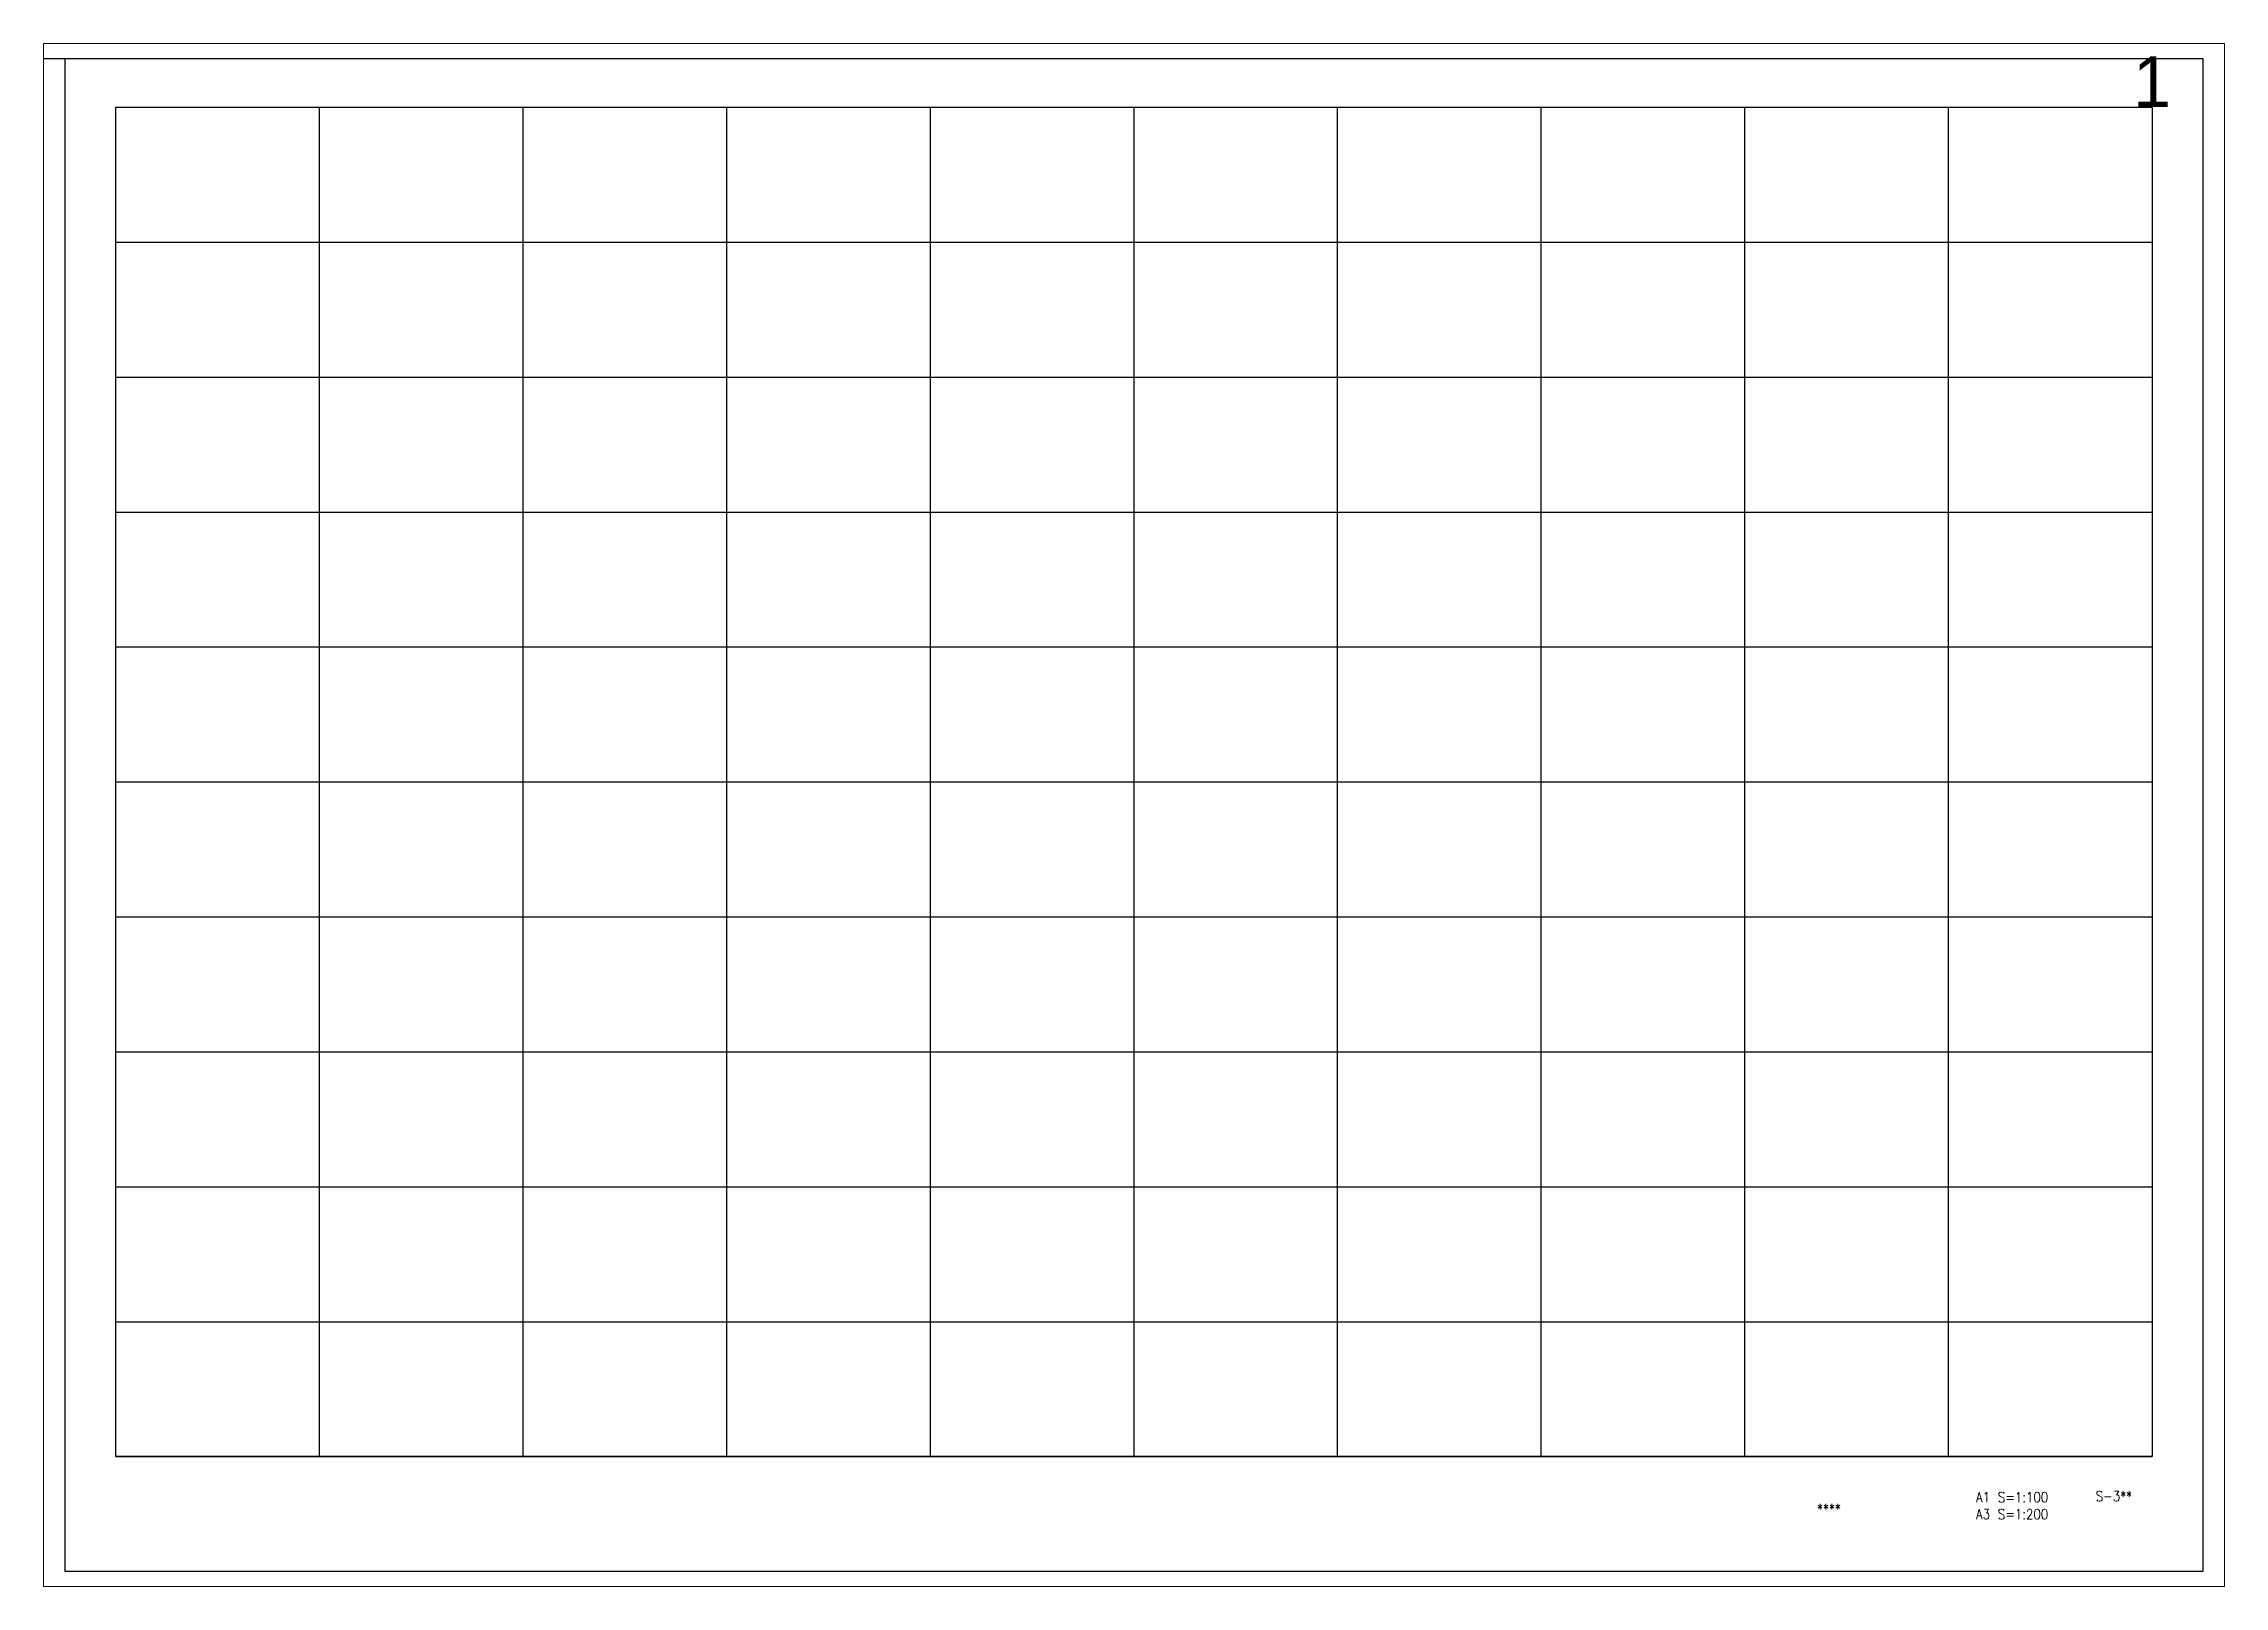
# Paper-space layout '01' of a CAD drawing. Extents: x -23 to 863, y -16 to 610.
# The model-space entities are those that its viewports show. They can reach past a viewport. Long polylines and large blocks are cut down to what shows.
import ezdxf
from ezdxf.enums import TextEntityAlignment as Align

# ---------------------------------------------------------------- set-up
doc = ezdxf.new("R2010")
doc.units = 0
doc.header["$MEASUREMENT"] = 0
doc.layers.get('Defpoints').update_dxf_attribs({"color": 251, "linetype": 'CONTINUOUS'})
doc.layers.add('99_レイアウト枠', color=251, linetype='CONTINUOUS', plot=False)
doc.layers.add('99_頁番号', color=6, linetype='CONTINUOUS')
doc.styles.add('DRACAD', font='txt', dxfattribs={"width": 0.85, "bigfont": 'extfont2'})
doc.styles.get("Standard").update_dxf_attribs({"font": 'Osaka.ttc'})
doc.dimstyles.get("Standard").update_dxf_attribs({"dimtxt": 0.18, "dimasz": 0.18, "dimexe": 0.18, "dimexo": 0.0625, "dimgap": 0.09, "dimtad": 0, "dimtih": 1, "dimtoh": 1, "dimdec": 4, "dimzin": 0, "dimdsep": 46, "dimtxsty": 'Standard', "dimcen": 0.09, "dimadec": 0, "dimazin": 0, "dimtfac": 1, "dimtdec": 4, "dimtofl": 0, "dimtmove": 0, "dimatfit": 3, "dimfxl": 1, "dimtolj": 1, "dimtzin": 0, "dimarcsym": 0})

# ---------------------------------------------------------------- blocks, each defined once
blk = doc.blocks.new('*D7831')
at = {"layer": '99_レイアウト枠', "color": 0, "lineweight": -2}
for p, q in [((0, 0), (-66617, 0)), ((-66616, 0), (-66616, -79695)), ((-66616, -170000), (-66616, -90305)), ((0, -170000), (-66617, -170000))]:
    blk.add_line(p, q, dxfattribs=at)
at = {"layer": '99_レイアウト枠', "color": 0}
for points in [[(-66616, 0), (-66616, 0), (-66616, 0)], [(-66616, -170000), (-66616, -170000), (-66616, -170000)]]:
    blk.add_solid(points, dxfattribs=at)
at = {"layer": 'Defpoints', "color": 0}
for p in [(0, 0), (-66616, -170000), (0, -170000)]:
    blk.add_point(p, dxfattribs=at)
at = {"layer": '99_レイアウト枠', "color": 0, "insert": (-66616, -85000), "char_height": 10000, "attachment_point": 5}
blk.add_mtext('\\A1;170000', dxfattribs=at)

msp = doc.modelspace()

# ---------------------------------------------------------------- linework, layer by layer
at = {"layer": '99_レイアウト枠'}
for p, q in [((5000, -137250), (5000, -4750)), ((25000, -137250), (25000, -4750)), ((45000, -137250), (45000, -4750)), ((65000, -137250), (65000, -4750)), ((85000, -137250), (85000, -4750)), ((105000, -137250), (105000, -4750)), ((124999.99995, -137250), (124999.99995, -4750)), ((144999.99995, -137250), (144999.99995, -4750)), ((164999.99995, -137250), (164999.99995, -4750)), ((184999.99995, -137250), (184999.99995, -4750)), ((5000, -18000), (204999.99991, -18000)), ((5000, -31250), (204999.99991, -31250)), ((5000, -44500), (204999.99991, -44500)), ((5000, -57750), (204999.99991, -57750)), ((5000, -71000), (204999.99991, -71000)), ((5000, -84250), (204999.99991, -84250)), ((5000, -97500), (204999.99991, -97500)), ((5000, -110750), (204999.99991, -110750)), ((5000, -124000), (204999.99991, -124000)), ((5000, -137250), (204999.99991, -137250))]:
    msp.add_line(p, q, dxfattribs=at)
for points in [[(0, -148500), (210000, -148500), (210000, 0), (0, 0)], [(5000, -4750), (204999.99991, -4750), (204999.99991, -137250), (5000, -137250)]]:
    msp.add_lwpolyline(points, close=True, dxfattribs=at)

# ---------------------------------------------------------------- texts
msp.add_text('1', height=5000, dxfattribs=at).set_placement((204999.99991, -4750), align=Align.CENTER)
at = {"layer": '99_頁番号', "char_height": 1000, "attachment_point": 5, "style": 'DRACAD'}
for s, insert in [('A1 S=1:100^JA3 S=1:200', (191249.99991, -142062.5)), ('{S-3**}', (201249.99991, -141125)), ('{  ****  }', (172499.99991, -142375))]:
    msp.add_mtext(s, dxfattribs=dict(at, insert=insert))

# ---------------------------------------------------------------- dimensions: what is measured, and where the dimension line sits
at = {"layer": '99_レイアウト枠'}
dim = msp.add_linear_dim(base=(-66616.43941, -170000), p1=(0, 0), p2=(0, -170000), angle=90, dimstyle='Standard', override={"dimtxt": 10000, "dimdec": 0}, dxfattribs=at)
dim.commit()
dim.dimension.update_dxf_attribs({"geometry": '*D7831', "text_midpoint": (-66616.43941, -85000)})

psp = doc.layouts.new('01')

# ---------------------------------------------------------------- viewports
at = {"layer": 'Defpoints'}
psp.add_viewport(center=(420, 297), size=(885.46, 626.16), view_center_point=(105000, -74250), view_height=151474.0692638, dxfattribs=at)

doc.saveas('drawing.dxf')
